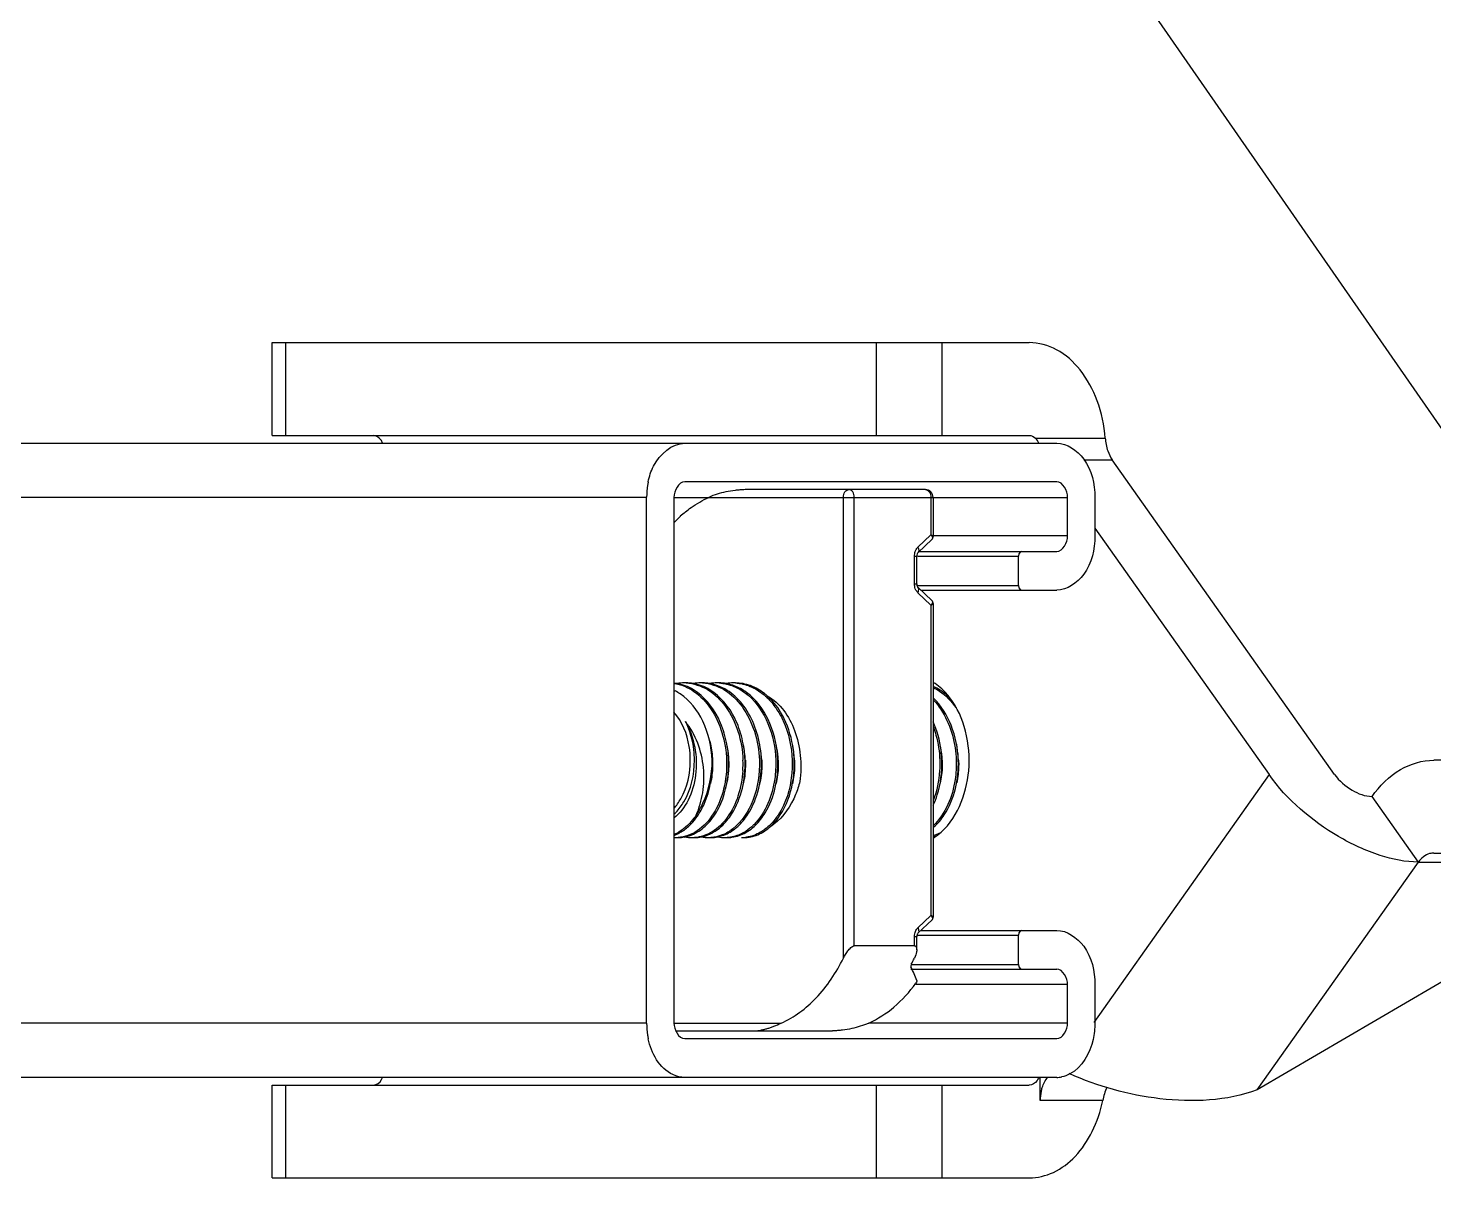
# Model space of a CAD drawing. Extents: x 27938 to 1507990, y 110129 to 923079.
# Drawn here: x 490338 to 491394, y 381761 to 382625 of the extents above; entities that cross this region are included whole.
import ezdxf

# ---------------------------------------------------------------- set-up
doc = ezdxf.new("R2010")
doc.units = 0
doc.header["$LTSCALE"] = 1000
doc.header["$MEASUREMENT"] = 0
doc.styles.get("Standard").update_dxf_attribs({"font": 'gbenor.shx', "bigfont": 'gbcbig.shx'})
doc.dimstyles.get("Standard").update_dxf_attribs({"dimtxt": 0.18, "dimasz": 0.18, "dimexe": 0.18, "dimexo": 0.0625, "dimgap": 0.09, "dimtad": 0, "dimtih": 1, "dimtoh": 1, "dimdec": 4, "dimzin": 0, "dimdsep": 46, "dimtxsty": 'Standard', "dimcen": 0.09, "dimadec": 0, "dimazin": 0, "dimtfac": 1, "dimtdec": 4, "dimtofl": 0, "dimtmove": 0, "dimatfit": 3, "dimfxl": 1, "dimtolj": 1, "dimtzin": 0, "dimarcsym": 0})

msp = doc.modelspace()

# ---------------------------------------------------------------- linework, layer by layer
at = {"linetype": 'Continuous'}
for p, q in [((490521.4, 382388.5), (491090.1, 382388.5)), ((490521.4, 382318.8), (490521.4, 382388.5)), ((490531.6, 382318.8), (490531.6, 382388.5)), ((490975.2, 382388.5), (490975.2, 382318.8)), ((491024.4, 382388.5), (491024.4, 382318.8)), ((490521.4, 382318.8), (491090.1, 382318.8)), ((491094.7, 382316.8), (491147.2, 382316.8)), ((487301, 382313), (491110.7, 382313)), ((491131.2, 382300.4), (491152.5, 382300.4)), ((491319.5, 382064.1), (491152.5, 382300.4)), ((491110.7, 382284), (490831.4, 382284)), ((490802.7, 382272.3), (487272.2, 382272.3)), ((490802.7, 381877.4), (490802.7, 382272.3)), ((490823.2, 382272.3), (491118.9, 382272.3)), ((490823.2, 382272.3), (490823.2, 381877.4)), ((491012.1, 382278.1), (490876.6, 382278.1)), ((490950.5, 381926.3), (490950.5, 382272.3)), ((490958.7, 381935.5), (490958.7, 382272.3)), ((491016.2, 382272.3), (491016.2, 382244.1)), ((491017.9, 382272.3), (491017.9, 382242.8)), ((491118.9, 382243.3), (491118.9, 382272.3)), ((491139.4, 382272.3), (491139.4, 382243.3)), ((491006.3, 382230.7), (491017.1, 382240.8)), ((491006.5, 382234.9), (491016.2, 382244.1)), ((491118.9, 382243.3), (491017.9, 382243.3)), ((491139.4, 382249.1), (491270.2, 382064.1)), ((491007.4, 382231.7), (491110.7, 382231.7)), ((491003.9, 382228.1), (491005.6, 382228.1)), ((491003.9, 382207.4), (491003.9, 382228.1)), ((491005.6, 382207.4), (491005.6, 382228.1)), ((491006.3, 382228.2), (491081.9, 382228.2)), ((491081.9, 382206.1), (491081.9, 382228.2)), ((491003.9, 382207.4), (491005.6, 382207.4)), ((491005.6, 382206.1), (491081.9, 382206.1)), ((491017.1, 382194.7), (491006.3, 382204.8)), ((491016.2, 382191.4), (491006.5, 382200.6)), ((491008.7, 382202.6), (491110.7, 382202.6)), ((491016.2, 382191.4), (491016.2, 381958.3)), ((491017.9, 382192.7), (491017.9, 381957)), ((491670.4, 382074.9), (491394, 382074.9)), ((491270.2, 382064.1), (491138.6, 381878)), ((491382.4, 381998.4), (491347.6, 382047.7)), ((490897.5, 382026.4), (490897.5, 382026.3)), ((491017.9, 382024.3), (491018, 382024.4)), ((491553.5, 381998.4), (491261.4, 381827.3)), ((491261.4, 381827.3), (491382.4, 381998.4)), ((491382.4, 381998.4), (491553.5, 381998.4)), ((491394, 382005.2), (492001.1, 382005.2)), ((491006.3, 381944.9), (491017.1, 381955)), ((491006.5, 381949.1), (491016.2, 381958.3)), ((491008.7, 381947.1), (491110.7, 381947.1)), ((491003.9, 381935.5), (490958.7, 381935.5)), ((491003.9, 381942.4), (491005.6, 381942.4)), ((491003.9, 381935.5), (491003.9, 381942.4)), ((491005.6, 381932.6), (491005.6, 381942.4)), ((491006.3, 381943.6), (491081.9, 381943.6)), ((491081.9, 381921.5), (491081.9, 381943.6)), ((491001.2, 381918), (491110.7, 381918)), ((491001.5, 381921.5), (491081.9, 381921.5)), ((491118.9, 381906.4), (491005, 381906.4)), ((491118.9, 381877.4), (491118.9, 381906.4)), ((491139.4, 381906.4), (491139.4, 381877.4)), ((490802.7, 381877.4), (487272.2, 381877.4)), ((490823.2, 381877.4), (490903.7, 381877.4)), ((490824.4, 381871.6), (490942.3, 381871.6)), ((491118.9, 381877.4), (490969.5, 381877.4)), ((490831.4, 381865.8), (491110.7, 381865.8)), ((491110.7, 381836.7), (487301, 381836.7)), ((490521.4, 381830.9), (491090.1, 381830.9)), ((490521.4, 381761.2), (490521.4, 381830.9)), ((490531.6, 381761.2), (490531.6, 381830.9)), ((490975.2, 381830.9), (490975.2, 381761.2)), ((491024.4, 381830.9), (491024.4, 381761.2)), ((491098.4, 381819.4), (491098.4, 381836.7)), ((491145.3, 381819.4), (491098.4, 381819.4)), ((490521.4, 381761.2), (491090.1, 381761.2))]:
    msp.add_line(p, q, dxfattribs=at)
for points in [[(491017.1, 382240.8), (491017.5, 382241.3), (491017.9, 382242.3), (491017.9, 382242.8)], [(491084.4, 382231.7), (491083.2, 382231.2), (491082.3, 382229.9), (491081.9, 382228.2)], [(491081.9, 382206.1), (491082.3, 382204.4), (491083.2, 382203.1), (491084.4, 382202.6)], [(491017.9, 382192.7), (491017.9, 382193.2), (491017.5, 382194.1), (491017.1, 382194.7)], [(491017.1, 381955), (491017.5, 381955.6), (491017.9, 381956.5), (491017.9, 381957)], [(491084.4, 381947.1), (491083.2, 381946.6), (491082.3, 381945.3), (491081.9, 381943.6)], [(491081.9, 381921.5), (491082.3, 381919.8), (491083.2, 381918.5), (491084.4, 381918)]]:
    msp.add_lwpolyline(points, dxfattribs=at)
for centre, radius, start, end in [((490857.3, 382272.7), 54.6, 168.0323, 170.8417), ((490859.6, 382272.4), 56.9, 170.8706, 180.0189), ((491012.1, 382272.3), 5.81, 0.0008, 89.9997), ((490889.1, 382190.8), 90.9, 129.0927, 132.2364), ((490893.1, 382186.5), 96.7, 132.2494, 136.358), ((490820.1, 382100.6), 32.3, 80.3751, 84.4432), ((490808.8, 382096), 34.4, 63.5744, 65.0891), ((490807.9, 382094.4), 36.3, 56.5344, 63.5229), ((490830.9, 382100.8), 32.2, 90.0285, 99.7678), ((490830.9, 382101.1), 31.9, 87.2551, 89.9991), ((490832.4, 382100.8), 32.2, 80.3723, 89.9727), ((490843.2, 382100.8), 32.2, 90.0287, 99.7738), ((490843.2, 382101.1), 31.9, 87.2555, 89.9991), ((490844.7, 382100.8), 32.2, 80.4459, 89.9733), ((490855.6, 382100.8), 32.2, 90.0295, 99.8495), ((490855.5, 382101.1), 31.9, 87.2568, 89.9994), ((490857.1, 382100.8), 32.2, 80.2978, 89.9719), ((490867.9, 382100.8), 32.2, 90.0281, 99.7019), ((490867.9, 382101.1), 31.9, 87.2538, 89.9988), ((490849.6, 382089.7), 44.8, 48.9749, 50.151), ((490861.9, 382089.7), 44.9, 48.9047, 50.1545), ((490863.7, 382090), 44.5, 48.5808, 51.7009), ((491015.7, 382101), 31.9, 85.2522, 85.9354), ((490797.4, 382072.3), 67.2, 10.3971, 11.1552), ((490796, 382072.1), 68.6, 2.295, 10.3772), ((490808.6, 382072.1), 68.3, 2.6208, 12.1431), ((490820.6, 382072.1), 68.6, 2.3067, 10.3321), ((490834.4, 382072.4), 67.1, 9.9766, 12.3915), ((490832.9, 382072.1), 68.7, 2.3016, 9.9623), ((490845.3, 382072.1), 68.5, 2.2934, 11.0117), ((490956.2, 382072.1), 68.6, 2.3085, 10.5001), ((490970.1, 382072.4), 67, 10.0474, 12.8466), ((490968.4, 382072.1), 68.6, 2.3022, 10.0331), ((490782.5, 382072.1), 81.8, 356.5721, 1.9395), ((490795.9, 382072.1), 68.7, 356.9521, 2.315), ((490793.3, 382072.1), 81.8, 356.5721, 1.9395), ((490808.1, 382072.1), 68.8, 2.3018, 2.6424), ((490799.4, 382071.8), 65.2, 347.8291, 355.9004), ((490797.2, 382072), 67.4, 355.8491, 356.9396), ((490796.2, 382059.9), 37.4, 316.5033, 319.9507), ((490813.1, 382046.3), 29.6, 289.9854, 294.6778), ((490845.9, 382053), 37.6, 307.1601, 312.102), ((490856.7, 382054.6), 39.8, 312.0605, 313.6644), ((490856.2, 382055.2), 40.5, 313.6609, 314.0569), ((490869, 382054.7), 39.9, 312.4961, 313.7201), ((490876.8, 382055.6), 35.8, 302.2044, 303.4513), ((490868.5, 382055.2), 40.5, 313.7181, 314.1483), ((490876.4, 382056.2), 36.6, 303.4531, 305.1516), ((490875.9, 382056.9), 37.4, 305.3027, 306.169), ((490875.7, 382057.2), 37.8, 306.1687, 306.7757), ((491011.2, 382044.7), 28, 283.8983, 290.6505), ((490993.4, 382053.4), 38.1, 310.3317, 310.9122), ((490995.9, 382051.8), 41.7, 302.0027, 307.7253), ((491010.9, 382045.6), 28.9, 290.6208, 291.4158), ((490824.7, 382043.1), 26.3, 266.6402, 273.3139), ((490826.3, 382043.4), 26.6, 270.0344, 280.5963), ((490837.1, 382043.6), 26.8, 257.1575, 269.9363), ((490837.1, 382043.1), 26.3, 269.9968, 273.3214), ((490838.6, 382043.5), 26.7, 270.0483, 281.6438), ((490849.4, 382043.5), 26.7, 258.1912, 269.9496), ((490849.4, 382043.1), 26.3, 270.0016, 273.3105), ((490850.9, 382043.5), 26.7, 270.0409, 281.7748), ((490861.7, 382043.5), 26.7, 258.2983, 269.9524), ((490861.7, 382043.2), 26.4, 269.9972, 273.3444), ((490874, 382043.2), 26.4, 270.0046, 273.3415), ((490874, 382043.3), 26.5, 273.3436, 276.9173), ((490874, 382043.4), 26.6, 276.9162, 277.9113), ((491021.4, 382043.8), 27, 262.6023, 264.1459), ((490882.3, 381985.7), 135.3, 331.7354, 333.9434), ((490859.6, 381877.4), 56.9, 179.9811, 189.1294), ((490857.3, 381877), 54.6, 189.1583, 191.9677), ((491110.7, 381857.2), 20.5, 270.0315, 280.6139), ((491130.6, 381819.4), 32.3, 167.7721, 180.0446)]:
    msp.add_arc(centre, radius, start, end, dxfattribs=at)
msp.add_ellipse((490847, 381998.6), major_axis=(-158.3, 118.4), ratio=0.292406, start_param=3.562723, end_param=3.670193, dxfattribs=at)
for points, knots in [([(491147.2, 382316.8), (491146.4, 382326.3), (491142.6, 382344.6), (491130.1, 382368), (491112.2, 382384.4), (491097.2, 382388.5), (491090.1, 382388.5)], [0, 0, 0, 0, 0.28821, 0.553531, 0.788229, 1, 1, 1, 1]), ([(490604.4, 382313.1), (490604.1, 382313.9), (490602.6, 382316.7), (490599.5, 382318.8), (490597.3, 382318.8)], [0, 0, 0, 0, 0.2888, 1, 1, 1, 1]), ([(490803.9, 382284), (490804.7, 382288), (490808.7, 382301.1), (490821.7, 382313), (490831.4, 382313)], [0, 0, 0, 0, 0.296451, 1, 1, 1, 1]), ([(491110.7, 382313), (491118.5, 382313), (491135.6, 382300.9), (491139.4, 382282.3), (491139.4, 382272.3)], [0, 0, 0, 0, 0.440233, 1, 1, 1, 1]), ([(490831.8, 382261.4), (490833.2, 382262.5), (490838.7, 382266.7), (490844.7, 382270.2), (490849.4, 382272.3)], [0, 0, 0, 0, 0.256773, 1, 1, 1, 1]), ([(490876.6, 382278.1), (490875.3, 382278.1), (490872.8, 382277.9), (490868, 382277.4), (490860.1, 382276.1), (490853.5, 382274.2), (490849.4, 382272.3)], [0, 0, 0, 0, 0.138161, 0.267841, 0.521134, 1, 1, 1, 1]), ([(490950.5, 382272.3), (490950.5, 382273.8), (490951, 382275.9), (490952.9, 382277.8), (490954.1, 382278.1), (490954.6, 382278.1)], [0, 0, 0, 0, 0.552527, 0.789194, 1, 1, 1, 1]), ([(490958.7, 382272.3), (490958.7, 382273.8), (490958.2, 382275.9), (490956.3, 382277.8), (490955.2, 382278.1), (490954.6, 382278.1)], [0, 0, 0, 0, 0.552515, 0.789179, 1, 1, 1, 1]), ([(491012.1, 382278.1), (491012.7, 382278.1), (491013.8, 382277.8), (491015.7, 382275.9), (491016.2, 382273.8), (491016.2, 382272.3)], [0, 0, 0, 0, 0.210821, 0.447485, 1, 1, 1, 1]), ([(491017.9, 382242.8), (491017.9, 382243), (491017.3, 382243.6), (491016.7, 382243.9), (491016.2, 382244.1)], [0, 0, 0, 0, 0.344146, 1, 1, 1, 1]), ([(491016.2, 382244.1), (491016.5, 382243.8), (491016.9, 382243.2), (491017.5, 382242.1), (491017.4, 382241.1), (491017.1, 382240.8)], [0, 0, 0, 0, 0.333929, 0.607776, 1, 1, 1, 1]), ([(491139.4, 382243.3), (491139.4, 382233.3), (491135.6, 382214.7), (491118.5, 382202.6), (491110.7, 382202.6)], [0, 0, 0, 0, 0.559767, 1, 1, 1, 1]), ([(491004.5, 382231.7), (491004.6, 382232), (491005.1, 382233.2), (491005.8, 382234.2), (491006.5, 382234.9)], [0, 0, 0, 0, 0.265871, 1, 1, 1, 1]), ([(491006.3, 382230.7), (491006.1, 382230.5), (491005.8, 382229.6), (491005.6, 382228.7), (491005.6, 382228.1)], [0, 0, 0, 0, 0.30582, 1, 1, 1, 1]), ([(491006.5, 382234.9), (491006.6, 382234.6), (491007, 382233.6), (491007.2, 382232.4), (491006.9, 382231.6)], [0, 0, 0, 0, 0.286288, 1, 1, 1, 1]), ([(491005, 382202.6), (491004.8, 382203), (491004.2, 382204.5), (491003.9, 382206.1), (491003.9, 382207.4)], [0, 0, 0, 0, 0.240525, 1, 1, 1, 1]), ([(491005.6, 382207.4), (491005.6, 382206.7), (491005.8, 382205.9), (491006.1, 382205), (491006.3, 382204.8)], [0, 0, 0, 0, 0.694252, 1, 1, 1, 1]), ([(491007, 382202.7), (491007.1, 382202.9), (491007.1, 382203.7), (491006.7, 382204.4), (491006.3, 382204.8)], [0, 0, 0, 0, 0.28225, 1, 1, 1, 1]), ([(491006.5, 382200.6), (491006.5, 382200.8), (491006.8, 382201.4), (491007, 382202.1), (491007, 382202.7)], [0, 0, 0, 0, 0.268193, 1, 1, 1, 1]), ([(491017.1, 382194.7), (491017.4, 382194.4), (491017.5, 382193.4), (491016.9, 382192.3), (491016.5, 382191.7), (491016.2, 382191.4)], [0, 0, 0, 0, 0.392224, 0.666072, 1, 1, 1, 1]), ([(491016.2, 382191.4), (491016.7, 382191.6), (491017.3, 382191.9), (491017.9, 382192.5), (491017.9, 382192.7)], [0, 0, 0, 0, 0.655854, 1, 1, 1, 1]), ([(490823.2, 382132.6), (490828.6, 382131.8), (490839.5, 382127.2), (490852, 382113.7), (490860.3, 382095.5), (490862.5, 382081.9), (490862.7, 382074.9)], [0, 0, 0, 0, 0.215505, 0.454836, 0.719949, 1, 1, 1, 1]), ([(490851.9, 382074.9), (490851.5, 382084.9), (490847.4, 382103.9), (490835.3, 382119.8), (490827.9, 382124.7)], [0, 0, 0, 0, 0.532671, 1, 1, 1, 1]), ([(490832.4, 382132.9), (490838, 382132.6), (490849.8, 382128.8), (490863.4, 382115.2), (490872.4, 382096.5), (490874.8, 382082.2), (490875, 382074.9)], [0, 0, 0, 0, 0.214467, 0.452313, 0.717875, 1, 1, 1, 1]), ([(490864.3, 382074.9), (490864.1, 382080.4), (490862.6, 382091.3), (490855.9, 382110.5), (490846, 382122.8), (490837.9, 382127.8)], [0, 0, 0, 0, 0.271371, 0.533962, 1, 1, 1, 1]), ([(490844.7, 382132.9), (490850.3, 382132.6), (490862.1, 382128.8), (490875.7, 382115.2), (490884.7, 382096.5), (490887.1, 382082.2), (490887.4, 382074.9)], [0, 0, 0, 0, 0.21447, 0.452312, 0.717875, 1, 1, 1, 1]), ([(490876.6, 382074.9), (490876.4, 382080.4), (490874.9, 382091.3), (490868.2, 382110.5), (490858.3, 382122.8), (490850.2, 382127.8)], [0, 0, 0, 0, 0.271375, 0.53397, 1, 1, 1, 1]), ([(490888.9, 382074.9), (490888.7, 382081.1), (490886.9, 382093.3), (490880.2, 382109.9), (490870.1, 382123.2), (490861, 382129), (490856.3, 382130.8)], [0, 0, 0, 0, 0.274983, 0.538444, 0.780702, 1, 1, 1, 1]), ([(490857.1, 382132.9), (490860.8, 382132.7), (490868.6, 382130.9), (490875.3, 382126.7), (490878.4, 382124.2)], [0, 0, 0, 0, 0.48565, 1, 1, 1, 1]), ([(490880.8, 382123.4), (490878.1, 382125.7), (490872.4, 382129.7), (490865.8, 382131.9), (490862.5, 382132.5)], [0, 0, 0, 0, 0.514229, 1, 1, 1, 1]), ([(490891.3, 382124.9), (490888.1, 382127.4), (490881.2, 382131.5), (490873.2, 382132.9), (490869.4, 382132.9)], [0, 0, 0, 0, 0.513461, 1, 1, 1, 1]), ([(490869.4, 382132.9), (490873.2, 382132.7), (490880.9, 382130.9), (490887.6, 382126.7), (490890.7, 382124.2)], [0, 0, 0, 0, 0.485653, 1, 1, 1, 1]), ([(490879.1, 382123.6), (490885.5, 382118), (490895.8, 382102.3), (490899.4, 382084.3), (490899.7, 382074.9)], [0, 0, 0, 0, 0.474878, 1, 1, 1, 1]), ([(490891.4, 382123.5), (490892.3, 382122.8), (490895.7, 382119.5), (490898.7, 382115.8), (490900.6, 382112.8)], [0, 0, 0, 0, 0.24222, 1, 1, 1, 1]), ([(491017.9, 382129.5), (491019.6, 382128.7), (491026.3, 382124.9), (491031.8, 382119.1), (491035.1, 382114.3)], [0, 0, 0, 0, 0.2375, 1, 1, 1, 1]), ([(491030.5, 382121.8), (491029.6, 382122.9), (491026, 382127.3), (491021.6, 382131.1), (491018, 382133.3)], [0, 0, 0, 0, 0.261524, 1, 1, 1, 1]), ([(491030.5, 382121.8), (491029.9, 382122.3), (491027.6, 382124.4), (491025.2, 382126.3), (491023.2, 382127.5)], [0, 0, 0, 0, 0.255821, 1, 1, 1, 1]), ([(490901.2, 382074.9), (490900.9, 382084.3), (490897.3, 382102.2), (490887.1, 382117.8), (490880.8, 382123.4)], [0, 0, 0, 0, 0.524911, 1, 1, 1, 1]), ([(490906, 382106), (490905.2, 382107.7), (490901.8, 382114.1), (490897.1, 382119.8), (490893.1, 382123.4)], [0, 0, 0, 0, 0.261995, 1, 1, 1, 1]), ([(490893.3, 382123.2), (490903, 382117.9), (490913.8, 382101.9), (490918.9, 382078.5), (490918.7, 382065.3), (490917.8, 382058.8)], [0, 0, 0, 0, 0.458247, 0.725794, 1, 1, 1, 1]), ([(491036.8, 382074.9), (491036.5, 382083.8), (491033.1, 382101), (491023.9, 382116.1), (491018, 382121.8)], [0, 0, 0, 0, 0.522651, 1, 1, 1, 1]), ([(491018, 382120.3), (491020.6, 382117.5), (491030.5, 382104.3), (491034.8, 382087.4), (491035.2, 382074.9)], [0, 0, 0, 0, 0.234346, 1, 1, 1, 1]), ([(491021.4, 382018.8), (491035.6, 382029.7), (491047, 382059.4), (491044, 382096.3), (491036.1, 382114.4), (491030.5, 382121.8)], [0, 0, 0, 0, 0.482028, 0.751377, 1, 1, 1, 1]), ([(490835.5, 382074.9), (490835.5, 382078.3), (490834.5, 382091.1), (490829.5, 382104), (490823.2, 382111.1)], [0, 0, 0, 0, 0.26712, 1, 1, 1, 1]), ([(490831.8, 382103.9), (490835.2, 382098), (490839.9, 382084.7), (490840.5, 382064.1), (490835.3, 382045.2), (490827.7, 382034.9), (490823.2, 382031.5)], [0, 0, 0, 0, 0.260662, 0.529454, 0.781926, 1, 1, 1, 1]), ([(490839.9, 382033.7), (490842.3, 382039), (490845.7, 382050.9), (490846.3, 382075.4), (490839.7, 382094.4), (490831.8, 382103.9)], [0, 0, 0, 0, 0.237444, 0.494066, 1, 1, 1, 1]), ([(490838.6, 382074.9), (490838.6, 382077.5), (490838.1, 382087.4), (490835.3, 382097.4), (490831.8, 382103.9)], [0, 0, 0, 0, 0.258787, 1, 1, 1, 1]), ([(490900.6, 382112.8), (490902.4, 382110.2), (490908.8, 382098.5), (490911.7, 382085), (490912, 382074.9)], [0, 0, 0, 0, 0.239817, 1, 1, 1, 1]), ([(490913.5, 382074.9), (490913.5, 382077.6), (490912.6, 382088.3), (490909.5, 382098.8), (490906, 382106)], [0, 0, 0, 0, 0.255492, 1, 1, 1, 1]), ([(491024.4, 382074.9), (491024.3, 382077.4), (491023.6, 382087.3), (491021, 382097.1), (491017.9, 382103.8)], [0, 0, 0, 0, 0.254579, 1, 1, 1, 1]), ([(491018.1, 382099.7), (491018.8, 382097.8), (491021.4, 382089.7), (491022.7, 382081.2), (491022.9, 382074.9)], [0, 0, 0, 0, 0.246186, 1, 1, 1, 1]), ([(490849.5, 382091.3), (490849.9, 382090), (490851.3, 382084.6), (490852, 382079.1), (490852.2, 382074.9)], [0, 0, 0, 0, 0.247978, 1, 1, 1, 1]), ([(490823.2, 382038.6), (490825.2, 382040.9), (490832.6, 382051.6), (490835.5, 382065), (490835.5, 382074.9)], [0, 0, 0, 0, 0.232041, 1, 1, 1, 1]), ([(490824.8, 382035.8), (490827, 382038.2), (490835.4, 382049.5), (490838.6, 382064.1), (490838.6, 382074.9)], [0, 0, 0, 0, 0.230765, 1, 1, 1, 1]), ([(490862.7, 382074.9), (490863, 382067.6), (490861.6, 382053.5), (490854.2, 382034.8), (490843.8, 382023.1), (490833.9, 382018), (490828.8, 382017), (490826.3, 382016.8)], [0, 0, 0, 0, 0.29127, 0.559748, 0.793564, 0.899144, 1, 1, 1, 1]), ([(490839.9, 382033.7), (490841.8, 382036.5), (490849.1, 382049.1), (490851.9, 382063.9), (490851.9, 382074.9)], [0, 0, 0, 0, 0.235642, 1, 1, 1, 1]), ([(490840.9, 382033), (490842.8, 382035.8), (490849.9, 382048.6), (490852.3, 382063.7), (490851.9, 382074.9)], [0, 0, 0, 0, 0.232823, 1, 1, 1, 1]), ([(490852.2, 382074.9), (490852.3, 382073.4), (490852.3, 382067.6), (490851.6, 382061.7), (490850.7, 382057.5)], [0, 0, 0, 0, 0.253883, 1, 1, 1, 1]), ([(490858.8, 382025.2), (490861.8, 382027.9), (490873.2, 382042), (490877.1, 382061), (490876.6, 382074.9)], [0, 0, 0, 0, 0.224451, 1, 1, 1, 1]), ([(490887.4, 382074.9), (490887.7, 382064.7), (490885, 382045.6), (490874.3, 382028.7), (490867.4, 382023.4)], [0, 0, 0, 0, 0.538365, 1, 1, 1, 1]), ([(490871.1, 382025.1), (490874, 382027.8), (490885.5, 382041.9), (490889.4, 382061), (490888.9, 382074.9)], [0, 0, 0, 0, 0.224342, 1, 1, 1, 1]), ([(490876.9, 382074.9), (490876.9, 382073.3), (490877, 382067.1), (490876.2, 382060.9), (490875, 382056.4)], [0, 0, 0, 0, 0.254333, 1, 1, 1, 1]), ([(490899.7, 382074.9), (490899.8, 382070.2), (490899, 382053.1), (490892.2, 382035.5), (490883.5, 382026.7)], [0, 0, 0, 0, 0.273251, 1, 1, 1, 1]), ([(490884.4, 382026.1), (490887.2, 382028.8), (490898, 382042.8), (490901.7, 382061.3), (490901.2, 382074.9)], [0, 0, 0, 0, 0.225526, 1, 1, 1, 1]), ([(490889.2, 382074.9), (490889.2, 382073.3), (490889.3, 382067.2), (490888.5, 382061), (490887.4, 382056.6)], [0, 0, 0, 0, 0.254251, 1, 1, 1, 1]), ([(490901.5, 382074.9), (490901.6, 382073.4), (490901.6, 382067.5), (490900.9, 382061.6), (490899.9, 382057.3)], [0, 0, 0, 0, 0.253963, 1, 1, 1, 1]), ([(490912, 382074.9), (490912.1, 382071.1), (490911.7, 382057), (490907.4, 382042.8), (490901.7, 382034.1)], [0, 0, 0, 0, 0.265033, 1, 1, 1, 1]), ([(490906.8, 382040.4), (490908, 382043), (490912.3, 382053.9), (490913.9, 382065.9), (490913.5, 382074.9)], [0, 0, 0, 0, 0.238711, 1, 1, 1, 1]), ([(490913.8, 382074.9), (490913.9, 382073.4), (490913.9, 382067.4), (490913.2, 382061.4), (490912.2, 382057.1)], [0, 0, 0, 0, 0.254029, 1, 1, 1, 1]), ([(491018, 382041.2), (491019.2, 382043.7), (491023.3, 382054.4), (491024.7, 382066.1), (491024.4, 382074.9)], [0, 0, 0, 0, 0.239221, 1, 1, 1, 1]), ([(491022.9, 382074.9), (491023, 382072.2), (491022.8, 382062), (491020.7, 382051.8), (491018, 382044.7)], [0, 0, 0, 0, 0.257702, 1, 1, 1, 1]), ([(491035.2, 382074.9), (491035.4, 382070), (491034.5, 382052.5), (491027.3, 382034.5), (491018, 382025.7)], [0, 0, 0, 0, 0.274679, 1, 1, 1, 1]), ([(491018.3, 382024.6), (491021.4, 382027.3), (491033.2, 382041.4), (491037.2, 382060.8), (491036.8, 382074.9)], [0, 0, 0, 0, 0.223674, 1, 1, 1, 1]), ([(491024.7, 382074.9), (491024.8, 382073.4), (491024.8, 382067.6), (491024.1, 382061.8), (491023.2, 382057.6)], [0, 0, 0, 0, 0.253826, 1, 1, 1, 1]), ([(491037, 382074.9), (491037.1, 382073.4), (491037.1, 382067.7), (491036.5, 382062.1), (491035.6, 382057.9)], [0, 0, 0, 0, 0.253702, 1, 1, 1, 1]), ([(491347.6, 382047.7), (491353.2, 382055.6), (491366.6, 382069.3), (491385.3, 382074.9), (491394, 382074.9)], [0, 0, 0, 0, 0.528923, 1, 1, 1, 1]), ([(490837.8, 382019.4), (490841.5, 382021.1), (490848.6, 382026.3), (490856.7, 382037.5), (490862.2, 382051.5), (490863.8, 382061.9), (490864.2, 382067.2)], [0, 0, 0, 0, 0.214288, 0.453771, 0.717963, 1, 1, 1, 1]), ([(490874.9, 382067.2), (490874.6, 382060.7), (490872.3, 382048.2), (490864.5, 382032), (490853, 382020.5), (490843.2, 382017.1), (490838.6, 382016.8)], [0, 0, 0, 0, 0.291869, 0.558505, 0.79223, 1, 1, 1, 1]), ([(491382.4, 381998.4), (491372.7, 381998.4), (491351.5, 382002.8), (491311.2, 382021.7), (491283.7, 382045.1), (491270.2, 382064.1)], [0, 0, 0, 0, 0.218267, 0.476674, 1, 1, 1, 1]), ([(491319.5, 382064.1), (491322.9, 382059.3), (491331.5, 382052), (491342.3, 382047.7), (491347.6, 382047.7)], [0, 0, 0, 0, 0.525314, 1, 1, 1, 1]), ([(490917.8, 382058.8), (490916.9, 382055.5), (490913.1, 382043.6), (490905.6, 382032.4), (490898.3, 382026.9)], [0, 0, 0, 0, 0.272049, 1, 1, 1, 1]), ([(490896.7, 382026.1), (490897.7, 382027.1), (490901.7, 382031.4), (490904.9, 382036.4), (490906.8, 382040.4)], [0, 0, 0, 0, 0.237637, 1, 1, 1, 1]), ([(490839.9, 382033.7), (490838.8, 382032.1), (490834.3, 382026.1), (490828.2, 382021.2), (490823.2, 382019)], [0, 0, 0, 0, 0.270045, 1, 1, 1, 1]), ([(490834.2, 382025.2), (490834.8, 382025.8), (490837.3, 382028.2), (490839.4, 382030.8), (490840.9, 382033)], [0, 0, 0, 0, 0.242115, 1, 1, 1, 1]), ([(490901.7, 382034.1), (490901.3, 382033.4), (490899.5, 382030.8), (490897.4, 382028.3), (490895.8, 382026.7)], [0, 0, 0, 0, 0.257465, 1, 1, 1, 1]), ([(490825.5, 382019.4), (490826.2, 382019.7), (490829.4, 382021.3), (490832.2, 382023.4), (490834.2, 382025.2)], [0, 0, 0, 0, 0.242283, 1, 1, 1, 1]), ([(490850.1, 382019.4), (490850.9, 382019.7), (490854, 382021.3), (490856.9, 382023.4), (490858.8, 382025.2)], [0, 0, 0, 0, 0.242295, 1, 1, 1, 1]), ([(490867.4, 382023.4), (490865, 382021.5), (490859.8, 382018.4), (490853.8, 382017), (490850.9, 382016.8)], [0, 0, 0, 0, 0.514497, 1, 1, 1, 1]), ([(490856.3, 382017.3), (490857.4, 382017.6), (490861.8, 382018.8), (490865.8, 382021), (490868.6, 382023.1)], [0, 0, 0, 0, 0.242284, 1, 1, 1, 1]), ([(490875.8, 382020.7), (490874.9, 382020.2), (490870.9, 382018.1), (490866.5, 382017), (490863.2, 382016.8)], [0, 0, 0, 0, 0.258417, 1, 1, 1, 1]), ([(490863.2, 382016.8), (490864.4, 382016.8), (490869.3, 382017.1), (490874, 382018.8), (490877.1, 382020.6)], [0, 0, 0, 0, 0.245448, 1, 1, 1, 1]), ([(490875.6, 382016.8), (490879.2, 382016.8), (490886.7, 382018.4), (490893, 382022.7), (490895.9, 382025.3)], [0, 0, 0, 0, 0.481421, 1, 1, 1, 1]), ([(490883.5, 382026.7), (490882.9, 382026.1), (490880.5, 382023.9), (490877.9, 382021.9), (490875.8, 382020.7)], [0, 0, 0, 0, 0.25833, 1, 1, 1, 1]), ([(490877.1, 382020.6), (490877.7, 382020.9), (490879.9, 382022.2), (490881.9, 382023.8), (490883.4, 382025.1)], [0, 0, 0, 0, 0.244047, 1, 1, 1, 1]), ([(490891.6, 382023), (490890.6, 382022.2), (490886.3, 382019.4), (490881.4, 382017.6), (490877.7, 382017)], [0, 0, 0, 0, 0.261685, 1, 1, 1, 1]), ([(491394, 382005.2), (491393, 382005.2), (491388.3, 382004.5), (491384.5, 382001.3), (491382.4, 381998.4)], [0, 0, 0, 0, 0.234763, 1, 1, 1, 1]), ([(491017.9, 381957), (491017.9, 381957.3), (491017.3, 381957.8), (491016.7, 381958.1), (491016.2, 381958.3)], [0, 0, 0, 0, 0.344146, 1, 1, 1, 1]), ([(491016.2, 381958.3), (491016.5, 381958), (491016.9, 381957.4), (491017.5, 381956.3), (491017.4, 381955.3), (491017.1, 381955)], [0, 0, 0, 0, 0.333929, 0.607776, 1, 1, 1, 1]), ([(491003.9, 381942.4), (491003.9, 381942.8), (491004, 381944.4), (491004.4, 381946), (491005, 381947.1)], [0, 0, 0, 0, 0.258297, 1, 1, 1, 1]), ([(491006.3, 381944.9), (491006.1, 381944.7), (491005.8, 381943.9), (491005.6, 381943), (491005.6, 381942.4)], [0, 0, 0, 0, 0.30582, 1, 1, 1, 1]), ([(491007, 381947.1), (491007.1, 381946.8), (491007.1, 381946.1), (491006.7, 381945.3), (491006.3, 381944.9)], [0, 0, 0, 0, 0.28225, 1, 1, 1, 1]), ([(491006.5, 381949.1), (491006.5, 381949), (491006.8, 381948.3), (491007, 381947.6), (491007, 381947.1)], [0, 0, 0, 0, 0.268193, 1, 1, 1, 1]), ([(491110.7, 381947.1), (491118.5, 381947.1), (491135.6, 381935), (491139.4, 381916.4), (491139.4, 381906.4)], [0, 0, 0, 0, 0.440233, 1, 1, 1, 1]), ([(490950.5, 381926.3), (490951.5, 381928.2), (490953.2, 381931), (490955.9, 381934.1), (490957.8, 381935.5), (490958.7, 381935.5)], [0, 0, 0, 0, 0.508644, 0.771516, 1, 1, 1, 1]), ([(491003.9, 381935.5), (491004.2, 381935.5), (491004.8, 381935.3), (491005.5, 381934.2), (491005.6, 381933.2), (491005.6, 381932.6)], [0, 0, 0, 0, 0.239055, 0.472377, 1, 1, 1, 1]), ([(490903.7, 381877.4), (490913.6, 381881.8), (490932.4, 381896), (490945.2, 381915.4), (490950.5, 381926.3)], [0, 0, 0, 0, 0.471513, 1, 1, 1, 1]), ([(491005.6, 381932.6), (491005.6, 381932.1), (491005.4, 381929.9), (491004.6, 381927.8), (491003.9, 381926.3)], [0, 0, 0, 0, 0.232638, 1, 1, 1, 1]), ([(491001.5, 381921.6), (491001.4, 381921.4), (491001.2, 381920.9), (491001, 381920.1), (491001.2, 381919.7)], [0, 0, 0, 0, 0.298769, 1, 1, 1, 1]), ([(490969.5, 381877.4), (490976.3, 381880.5), (490989.6, 381889.2), (491000.2, 381900.9), (491005, 381907.5)], [0, 0, 0, 0, 0.479966, 1, 1, 1, 1]), ([(491005.7, 381909.4), (491005.7, 381909.3), (491005.7, 381908.6), (491005.3, 381908), (491005, 381907.5)], [0, 0, 0, 0, 0.200734, 1, 1, 1, 1]), ([(490884.8, 381871.6), (490884.3, 381871.6), (490887.3, 381871.9), (490888.4, 381872.2), (490891, 381872.7), (490893.3, 381873.4), (490895.8, 381874.2), (490899.3, 381875.5), (490901.9, 381876.6), (490903.7, 381877.4)], [0, 0, 0, 0, 0.078745, 0.19228, 0.31189, 0.436571, 0.566746, 0.703259, 1, 1, 1, 1]), ([(490969.5, 381877.4), (490965.4, 381875.6), (490958.8, 381873.6), (490950.9, 381872.3), (490946.1, 381871.8), (490943.6, 381871.6), (490942.3, 381871.6)], [0, 0, 0, 0, 0.478872, 0.732167, 0.861849, 1, 1, 1, 1]), ([(491139.4, 381877.4), (491139.4, 381873.3), (491138, 381859), (491129.9, 381844.1), (491120.7, 381839.3)], [0, 0, 0, 0, 0.281355, 1, 1, 1, 1]), ([(490831.4, 381836.7), (490828.3, 381836.7), (490814.2, 381840.1), (490806.1, 381855.1), (490803.9, 381865.7)], [0, 0, 0, 0, 0.221136, 1, 1, 1, 1]), ([(491261.4, 381827.3), (491238.4, 381818.9), (491188.4, 381816.7), (491141.7, 381829.9), (491120.2, 381839.5)], [0, 0, 0, 0, 0.510211, 1, 1, 1, 1]), ([(490597.3, 381830.9), (490598, 381830.9), (490601.2, 381831.5), (490603.5, 381834.4), (490604.4, 381836.7)], [0, 0, 0, 0, 0.22722, 1, 1, 1, 1]), ([(491097.2, 381836.7), (491096.9, 381835.8), (491095.5, 381833.1), (491092.4, 381830.9), (491090.1, 381830.9)], [0, 0, 0, 0, 0.2888, 1, 1, 1, 1]), ([(491099.1, 381826.2), (491099.3, 381827.2), (491100.3, 381831), (491102.1, 381834.6), (491104, 381836.8)], [0, 0, 0, 0, 0.263866, 1, 1, 1, 1]), ([(491090.1, 381761.2), (491096.3, 381761.2), (491109.4, 381764.4), (491126, 381777.2), (491138.6, 381796.2), (491143.6, 381811.3), (491145.3, 381819.4)], [0, 0, 0, 0, 0.215862, 0.450689, 0.713102, 1, 1, 1, 1])]:
    msp.add_open_spline(points, degree=3, knots=knots, dxfattribs=at)
for points in [[(491090.1, 382318.8), (491091.8, 382318.8), (491093.5, 382318), (491094.7, 382316.8)], [(491097.4, 382313.1), (491096.7, 382314.4), (491095.9, 382315.7), (491094.7, 382316.8)], [(491147.2, 382316.8), (491147.5, 382313.6), (491148.1, 382310.3), (491149.1, 382307.2)], [(491149.1, 382307.2), (491149.9, 382304.8), (491151, 382302.4), (491152.5, 382300.4)], [(490831.4, 382284), (490826.7, 382284), (490823.2, 382277.1), (490823.2, 382272.3)], [(491118.9, 382272.3), (491118.9, 382277.1), (491115.4, 382284), (491110.7, 382284)], [(491110.7, 382231.7), (491115.4, 382231.7), (491118.9, 382238.6), (491118.9, 382243.3)], [(491003.9, 382228.1), (491003.9, 382229.3), (491004.1, 382230.6), (491004.5, 382231.7)], [(491006.9, 382231.6), (491006.8, 382231.3), (491006.6, 382230.9), (491006.3, 382230.7)], [(491006.5, 382200.6), (491005.9, 382201.2), (491005.4, 382201.9), (491005, 382202.6)], [(490831.7, 382130.8), (490829.7, 382131.6), (490827.6, 382132.1), (490825.5, 382132.5)], [(490837.9, 382127.8), (490835.9, 382129), (490833.9, 382130), (490831.7, 382130.8)], [(490844, 382130.8), (490842, 382131.6), (490839.9, 382132.1), (490837.8, 382132.5)], [(490850.2, 382127.8), (490848.2, 382129), (490846.2, 382130), (490844, 382130.8)], [(490856.3, 382130.8), (490854.3, 382131.6), (490852.2, 382132.1), (490850.1, 382132.5)], [(491023.2, 382127.5), (491021.5, 382128.6), (491019.8, 382129.5), (491017.9, 382130.3)], [(490831.2, 382017.2), (490833.4, 382017.7), (490835.7, 382018.4), (490837.8, 382019.4)], [(490844, 382017.3), (490846.1, 382017.8), (490848.2, 382018.5), (490850.1, 382019.4)], [(490895.8, 382026.7), (490894.5, 382025.4), (490893.1, 382024.1), (490891.6, 382023)], [(491022.8, 382020.2), (491021.3, 382019.4), (491019.6, 382018.7), (491017.9, 382018.1)], [(491005, 381947.1), (491005.4, 381947.9), (491005.9, 381948.6), (491006.5, 381949.1)], [(491118.9, 381906.4), (491118.9, 381911.2), (491115.4, 381918), (491110.7, 381918)], [(490823.2, 381877.4), (490823.2, 381872.7), (490826.7, 381865.8), (490831.4, 381865.8)], [(491110.7, 381865.8), (491115.4, 381865.8), (491118.9, 381872.7), (491118.9, 381877.4)], [(491120.7, 381839.3), (491118.7, 381838.2), (491116.6, 381837.5), (491114.4, 381837.1)], [(491148.4, 381829.2), (491147, 381826), (491146, 381822.7), (491145.3, 381819.4)]]:
    msp.add_open_spline(points, degree=3, dxfattribs=at)

# ---------------------------------------------------------------- leaders
msp.add_leader([(491572.8, 382074.9), (490852, 383113.2)], dimstyle='Standard', override={"dimgap": 20, "dimtad": 0})

doc.saveas('drawing.dxf')
